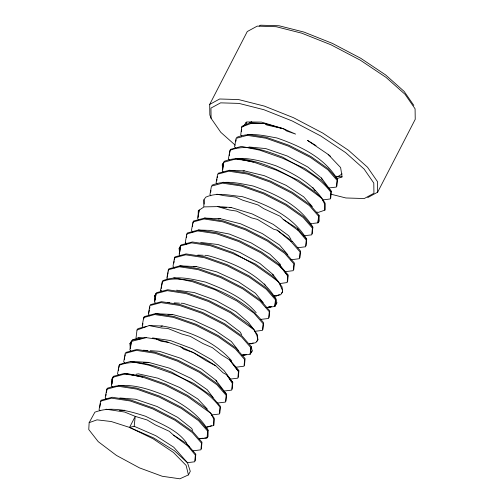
<?xml version="1.0" encoding="UTF-8"?>
<svg xmlns="http://www.w3.org/2000/svg" width="504" height="504" viewBox="0 0 504 504"><rect width="100%" height="100%" fill="white"/><g stroke="black" fill="none" stroke-linecap="round" stroke-linejoin="round"><path stroke-width="0.76" d="M211.51 425.685L205.72 427.436L213.74 425.483L213.835 419.24L210.836 413.362L204.933 407.591L187.583 395.356L165.602 384.124L143.167 376.217L124.595 373.363L113.432 376.293L111.359 379.928L111.793 384.067M106.388 392.881L107.207 388.3C127.55 380.974 149.53 389.088 168.462 396.931C184.111 404.762 199.112 414.861 208.146 430.277L208.039 436.527L207.043 437.894L199.048 438.896M203.799 206.482L203.975 199.716L205.764 197.171C217.306 191.911 229.9 195.647 241.92 196.56C266.736 204.328 292.856 215.882 306.703 239.148L306.086 245.845M324.904 210.137L325.181 203.314C314.326 184.729 295.042 174 275.839 165.747C259.459 160.335 241.214 154.948 224.311 161.274L222.232 164.909L222.743 169.735L223.726 162.288L234.669 159.258L243.287 159.938L253.525 162.093L275.997 170.006L298.469 180.338L315.813 192.572L321.716 198.343L324.715 204.227L324.904 210.137L318.226 212.423L316.922 212.045M89.145 422.667L88.767 429.547L98.223 441.655L116.437 455.421L139.469 467.876L162.257 476.274L179.865 478.8L188.439 474.9L190.292 471.316L187.507 462.735L173.748 447.206L155.925 435.765L134.171 426.283L129.547 427.417L111.214 421.514L97.026 419.851L89.145 422.667L94.884 412.19C111.478 405.796 129.433 411.088 145.599 416.26C159.856 423.543 176.828 429.269 186.486 442.751M187.016 234.536L187.286 233.006L198.412 230.019L217.054 232.861L239.608 240.811L261.683 252.12L279.002 264.373L287.752 275.896L287.173 282.561L279.418 283.588M299.93 257.783L300.541 251.093L292.282 241.328L277.055 230.101L273.741 229.263L257.431 219.404L251.635 217.911L236.502 211.069L229.181 209.954L217.69 206.608L204.057 206.892L198.286 210.748L198.103 217.514L199.174 209.992L197.637 218.427L198.507 219.719M195.206 460.864L195.823 454.167L186.606 443.558L173.496 435.128L169.287 431.298L155.175 424.803L147.206 419.996L135.242 416.38L124.658 412.045L106.016 409.198M201.367 448.919L201.984 442.222L192.761 431.613L175.442 419.353L153.367 408.051L130.82 400.1L112.178 397.253L101.046 400.245L100.775 401.77M219.845 413.078L220.462 406.388L211.245 395.772L193.927 383.519L171.41 373.136L148.926 365.198L130.656 361.418L119.524 364.405L118.982 367.46M226.006 401.134L226.624 394.443L215.983 380.287L201.543 369.086L180.816 358.325L159.44 351.294L150.179 350.683M232.168 389.183L232.785 382.498L224.186 370.711L211.926 359.925L192.238 348.736L170.465 340.553L152.536 337.926M136.918 339.186L136.036 337.882L137.006 330.013L149.134 325.584L161.86 328.047L167.775 328.425L181.787 334.013L190.329 336.376L202.986 343.564L212.404 347.684L221.426 354.766L229.723 359.938L238.474 371.461L237.85 378.158L229.748 379.159M238.323 377.244L238.946 370.547L229.723 359.938L238.474 371.461M244.484 365.299L245.102 358.602L235.885 347.993L218.566 335.733L196.484 324.431L173.937 316.481L155.295 313.639L144.169 316.625L143.76 318.919M262.962 329.465L263.586 322.768C246.204 300.523 218.453 289.346 192.415 280.646C182.284 279.43 171.952 277.263 162.231 281.654L160.675 290.102L161.274 291.495M269.123 317.52L269.741 310.823L260.524 300.214L243.205 287.954L221.124 276.646L198.576 268.701L179.934 265.854L168.808 268.846L168.399 271.133M287.601 281.679L288.225 274.989L279.002 264.373L279.922 265.589M293.763 269.734L294.38 263.044L285.163 252.428L267.844 240.175L245.763 228.866L223.215 220.916L204.574 218.075L193.448 221.061L193.038 223.354M312.241 233.9L312.864 227.203C299.88 205.474 276.091 194.072 253.071 185.989C239.545 183.45 225.225 179.575 211.926 185.226M330.725 198.059L331.342 191.369L321.451 178.025L307.711 166.944L287.299 156.019L265.753 148.579L248.938 146.992M336.88 186.115L337.504 179.424C324.393 157.412 300.176 146.015 276.86 137.951C263.586 135.677 249.575 131.865 236.565 137.441M241.454 131.613L241.681 129.32M241.832 127.796L241.989 126.271L250.255 122.705L264.827 123.625L283.544 128.778L295.59 134.095L286.713 131.021L283.544 128.778L261.463 122.094L246.494 121.974L243.388 126.498M134.171 426.283L135.242 416.38L129.547 427.417L153.071 438.782L173.401 452.441L186.121 465.431L188.439 474.9M111.964 384.01L112.858 377.301L123.82 374.277L132.42 374.957L142.651 377.112L165.136 385.031L187.387 396.428L210.836 413.362L214.301 418.333L213.74 425.483M179.827 251.861L180.627 245.889L191.633 242.878L210.118 245.637L232.539 253.481L255.352 263.964L272.696 276.192L278.599 281.963L282.064 286.933L282.549 291.797L281.44 293.624M130.454 348.169L131.393 341.41L132.546 339.961L138.083 337.907L146.198 337.636L156.429 339.135L168.166 342.285L180.703 346.859L193.303 352.567L205.222 359.018L215.737 365.803L223.121 372.821L226.724 374.787L232.785 382.498M218.087 173.282L229.213 170.289L247.855 173.137L270.402 181.081L292.484 192.389L309.803 204.649L319.019 215.258L317.942 222.856L312.543 223.461M155.201 299.628L156.07 293.599L167.284 290.657L186.121 293.593L208.543 301.537L230.662 312.902L253.959 329.742L257.424 334.713L257.872 339.841L256.801 341.41M150.324 304.681L161.456 301.688L180.098 304.536L202.646 312.486L224.721 323.789L242.046 336.048L251.263 346.658L250.16 354.274L242.172 355.282M112.858 377.301L111.397 385.667L112.751 387.488M186.322 244.207L185.314 242.317L186.801 233.932L197.751 230.933L216.386 233.724L238.757 241.561L261.022 252.913L278.416 265.186L284.313 270.963M99.817 407.119L100.504 403.301M105.846 395.936L106.117 394.405M118.434 370.516L118.711 368.991M124.457 359.333L124.734 357.809M125.005 356.278L125.275 354.753M142.663 325.023L142.941 323.499M148.825 313.079L149.373 310.023M149.644 308.498L149.915 306.974M161.28 288.427L161.557 286.896M161.828 285.371L162.647 280.791C176.526 274.989 191.495 279.046 205.5 282.076C223.971 289.208 243.136 297.297 256.215 312.789M167.309 277.244L167.58 275.719M167.851 274.189L168.122 272.664M173.874 263.006L174.151 261.481M174.422 259.951L174.964 256.895L186.096 253.909L204.737 256.757L227.285 264.701L249.36 276.009L266.685 288.269L275.902 298.878L276.86 302.828L274.825 306.476L266.263 307.579M186.467 237.592L186.738 236.061M192.49 226.409L192.761 224.879M210.697 192.1L210.968 190.569M216.72 180.917L216.997 179.386M217.268 177.862L217.539 176.337M229.314 155.497L229.585 153.972M229.862 152.441L230.404 149.386L241.536 146.399L259.787 150.179L282.278 158.111L304.8 168.5L322.119 180.76L331.342 191.369M235.885 141.259L236.156 139.734M146.198 337.636L131.393 341.41L129.875 349.826L130.725 351.08M235.223 145.171L220.777 132.306L211.094 118.308L209.84 114.925L209.696 104.41L247.269 31.544L257.229 26.126L276.179 26.706L301.846 33.207L331.084 44.843L360.347 60.203L386.045 77.402L405.096 94.368L415.082 108.801L415.233 119.322L377.66 192.188L367.693 197.599M222.232 164.909L223.726 162.288L222.277 170.648L223.121 171.889M179.626 253.355L179.115 248.529L181.194 244.894L192.364 241.964L210.93 244.818L233.371 252.724L254.974 264.928L272.267 277.143L278.599 281.963L282.385 289.957M154.986 301.134L154.476 296.314L156.549 292.679L167.712 289.743L186.278 292.597L208.719 300.497L230.7 311.737L248.05 323.971L253.959 329.742L256.952 335.626L257.872 339.841L255.849 342.638L250.986 343.804L249.518 343.696M179.115 248.529L180.627 245.889L179.159 254.262L180.004 255.459M154.476 296.314L156.07 293.599L154.514 302.047L155.352 302.986M251.263 346.658L252.183 350.891L250.16 354.274L250.79 347.571L241.605 336.981L224.255 324.702L202.198 313.406L179.632 305.449L161.003 302.602L149.845 305.6L148.359 313.992L149.625 315.857M282.549 291.797L280.715 294.714L275.997 295.999L273.111 295.823M275.026 305.745L276.86 302.828M130.284 348.169L129.919 343.696L131.393 341.41M137.006 330.013L138.008 328.57L146.091 326.592M129.919 343.696L132.546 339.961L142.601 338.436L138.083 337.907M250.142 353.682L252.183 350.891M335.941 177.754L342.21 173.905M259.276 25.95L260.656 25.2L279.046 25.761L303.95 32.067L332.319 43.357L360.713 58.269L385.661 74.957L404.145 91.426L413.828 105.424M209.696 104.41L219.656 98.992L238.606 99.572L264.272 106.073L293.504 117.709L322.768 133.075L348.466 150.268L367.523 167.233L377.509 181.667L377.66 192.188M249.682 122.768L251.704 121.678M279.399 294.519L275.997 295.999L273.937 295.533M253.172 342.909L250.986 343.804L249.512 343.432M283.544 128.778L266.729 125.005L264.827 123.625L250.935 123.512L241.737 126.926L240.754 134.807L241.624 136.099M337.107 178.548L342.077 176.898L340.628 167.586L328.129 154.4L307.446 140.358L316.052 145.631M266.112 307.598L271.656 306.665M125.685 352.46L136.817 349.474L155.459 352.321L178.007 360.266L200.082 371.574L217.407 383.827L226.624 394.443M242.254 355.251L246.664 354.507M160.902 326.321L162.357 326.019C187.898 330.366 214.376 341.101 231.764 360.908M269.13 306.911L270.604 306.621M242.172 355.156L245.07 354.621M136.118 374.245L138.373 373.848L157.947 378.208L179.733 387.544L197.814 398.973L207.295 409.027M310.533 223.763L311.875 223.562M322.516 199.968L330.284 198.948L330.87 192.276C318.912 175.77 299.804 167.284 282.725 157.191C266.213 150.998 247.47 143.413 229.95 150.287L228.438 158.697L229.685 160.631M193.139 450.822L200.926 449.807L201.512 443.136L192.226 432.464L174.819 420.172L152.636 408.845L130.196 400.97L111.567 398.166L100.561 401.165L99.08 409.557L99.95 410.848M236.231 367.202L244.037 366.194L244.635 359.516L235.324 348.825L217.923 336.546L195.697 325.2L173.294 317.35L154.659 314.546L143.684 317.552L142.197 325.937L143.073 327.228M223.902 391.098L231.708 390.09L232.312 383.405L226.724 374.787M290.726 259.806L299.464 258.691L300.075 252.006L290.884 241.422L277.055 230.101M242.934 171.077L244.44 170.894L264.405 175.726L286.114 185.352L303.66 196.799L312.31 206.596M187.349 462.685L194.72 461.784L195.357 455.081L187.664 445.832L173.496 435.128M328.293 188.036L336.363 187.06L337.031 180.331L327.821 169.728L310.433 157.431L288.357 146.135L265.803 138.197L247.193 135.362L236.08 138.367L234.593 146.752L235.475 148.056M297.48 247.754L305.594 246.771L306.23 240.061L298.185 230.479L283.198 219.36L280.161 216.279L263.674 208.631L258.086 204.977L242.758 200.22L235.538 197.026L223.543 195.596L216.896 194.179M285.188 271.656L293.252 270.679L293.914 263.951L284.716 253.361L267.341 241.063L245.278 229.767L222.718 221.823L204.095 218.982L192.963 221.987L191.476 230.372L192.799 232.325M254.344 331.374L262.464 330.397L263.113 323.681L253.959 313.129L236.786 300.938L214.855 289.661L192.371 281.667L173.773 277.798M303.628 235.815L311.718 234.851L312.392 228.117L303.131 217.47L285.718 205.166L263.567 193.851L241.095 185.957L222.478 183.147L211.441 186.146L209.954 194.538L210.829 195.829M217.4 403.055L225.477 402.085L226.151 395.35L216.928 384.735L199.527 372.431L177.433 361.129L154.898 353.203L136.288 350.381L125.2 353.386L123.719 361.771L124.595 363.069M211.214 414.994L219.334 414.023L219.996 407.295C208.039 390.789 188.924 382.303 171.845 372.21C155.339 366.017 136.59 358.432 119.076 365.299L117.558 373.716L118.346 374.976M260.467 319.429L268.588 318.478L269.275 311.73L260.033 301.102L242.626 288.798L220.5 277.49L197.996 269.583L179.38 266.767L168.323 269.766L166.837 278.158L167.712 279.449M218.169 218.982L220.494 218.749L240.641 223.82L262.294 233.579L279.562 245.026L287.784 254.69M200.019 438.467L203.137 438.209M204.7 438.083L207.043 437.894L207.673 431.191L198.488 420.607L181.163 408.341L159.113 397.039L136.546 389.075L117.904 386.221L106.728 389.214L105.235 397.612L106.079 398.853M193.555 266.849L196.56 266.616L216.877 271.914L238.461 281.812L255.452 293.252L263.245 302.778M290.884 241.422L292.282 241.328M168.002 314.761L172.633 314.496L193.114 320.021L214.628 330.044L231.323 341.473L238.688 350.853M143.476 362.578L148.718 362.382L169.357 368.134L190.783 378.277L207.176 389.693L213.186 397.694M119.442 410.376L124.816 410.281M221.88 207.308L226.46 207.39M229.509 207.446L231.04 207.472L252.088 213.885L273.206 224.356L288.653 235.689L291.06 239.444M198.412 230.019L210.363 230.404L229.282 234.026L251.118 242.897L269.942 254.255L280.64 264.657M149.134 325.584L162.357 326.019M197.814 255.081L203.269 255.27M204.826 255.32L207.163 255.402C233.541 262.597 261.16 274.56 275.902 298.878L274.825 306.476L275.436 299.786L266.244 289.202L248.989 276.979L226.932 265.665L204.397 257.702L185.705 254.822L174.504 257.802L172.998 266.207L174.271 268.078M229.213 170.289L244.44 170.894M204.574 218.075L220.494 218.749M179.934 265.854L196.56 266.616M167.397 302.539L169.665 302.652M174.214 302.885L179.512 303.15M181.024 303.225L183.298 303.345L204.574 310.174L225.439 320.84L240.219 332.092L241.674 334.681M155.295 313.639L172.633 314.496M130.656 361.418L148.718 362.382M268.871 306.949L270.314 307.037M217.69 206.608L231.04 207.472M143.231 350.223L147.861 350.532M243.791 354.728L245.272 354.841M119.826 397.984L135.595 399.25L157.059 406.489L177.635 417.331L191.728 428.476L192.686 430.492M342.077 176.898L335.614 176.217M200.705 242.437L218.093 244.547L239.772 252.365L259.844 263.435L272.853 274.378L278.599 281.963M176.614 290.178L194.279 292.547L216.008 300.548L235.891 311.68L248.529 322.547L253.959 329.742M168.166 342.285L161.324 341.328L156.429 339.135M247.697 134.455L266.332 137.302L288.887 145.246L310.962 156.555L328.28 168.808L337.504 179.424M223.052 182.234L241.693 185.081L264.247 193.032L286.322 204.334L303.641 216.594L312.864 227.203M118.339 385.308L136.981 388.156L159.529 396.1L181.604 407.408L198.923 419.668L208.146 430.277M239.992 159.283L235.481 158.344C268.096 160.776 296.528 178.826 321.716 198.343M235.481 158.344L243.287 159.938M132.42 374.957L124.595 373.363L127.607 373.987M241.492 159.598L253.525 162.093M129.112 374.302L142.651 377.112M330.788 194.147L345.883 197.971L364.272 198.532L373.936 193.271L373.792 183.072L364.109 169.067L345.618 152.605L320.676 135.916L292.276 121.004L263.913 109.715L239.009 103.402L220.613 102.847L210.949 108.102L211.094 118.308M129.547 427.417L153.531 437.881L174.327 450.652L187.507 462.735M215.737 365.803L205.909 360.618L193.303 352.567L183.834 349.291L180.703 346.859M283.198 219.36L297.48 228.539L306.703 239.148M328.129 154.4L330.574 156.353M250.255 122.705L250.935 123.512M185.314 242.317L186.241 243.52M160.675 290.102L161.601 291.299M280.848 266.799L282.227 268.619M283.147 269.835L287.752 275.896M188.654 445.775L189.517 446.985M312.839 187.482L315.006 190.669M216.997 183.897L216.115 182.593L217.615 174.189L228.803 171.203L247.47 174.069L270.024 182.032L292.074 193.341L309.368 205.588L318.553 216.172L317.942 222.856L319.202 221.187L319.019 215.258M264.442 283.897L265.639 285.875M215.983 380.287L216.695 381.66M186.606 443.558L187.664 445.832M321.451 178.025L322.069 179.456M245.965 122.497L246.777 124.683M297.48 228.539L298.185 230.479M272.853 274.378L273.307 275.738M203.975 199.716L204.196 204.107"/></g></svg>
